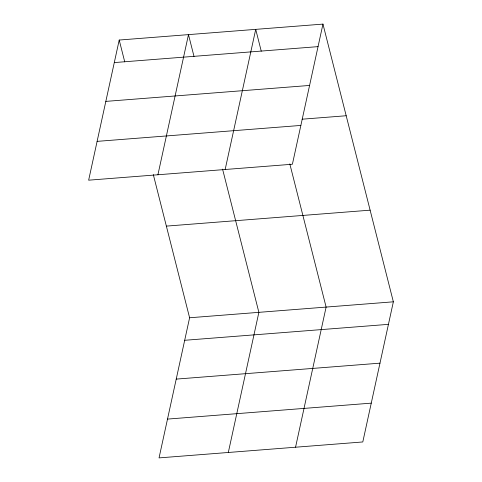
<?xml version="1.0" encoding="UTF-8"?>
<svg xmlns="http://www.w3.org/2000/svg" width="482" height="482" viewBox="0 0 482 482"><rect width="100%" height="100%" fill="white"/><g stroke="black" fill="none" stroke-linecap="round" stroke-linejoin="round"><path stroke-width="0.72" d="M119.205 40.042L88.646 180.184L292.399 164.235L322.958 24.1L119.205 40.042L124.736 61.865M157.921 174.761L188.48 34.626L194.011 56.442M153.294 174.544L189.601 317.765L159.042 457.9L362.795 441.958L393.354 301.816L322.958 24.1M225.16 169.501L255.719 29.36L261.25 51.182M228.317 452.478L258.876 312.342L222.57 169.122M295.556 447.218L326.115 307.082L289.809 163.862M114.288 62.576L318.042 46.634M105.829 101.389L309.583 85.441M302.106 119.199L346.184 115.746M97.111 141.371L300.864 125.428M166.368 226.118L370.122 210.17M189.601 317.765L393.354 301.816M184.684 340.292L388.438 324.35M176.225 379.105L379.979 363.157M167.507 419.093L371.261 403.145"/></g></svg>
